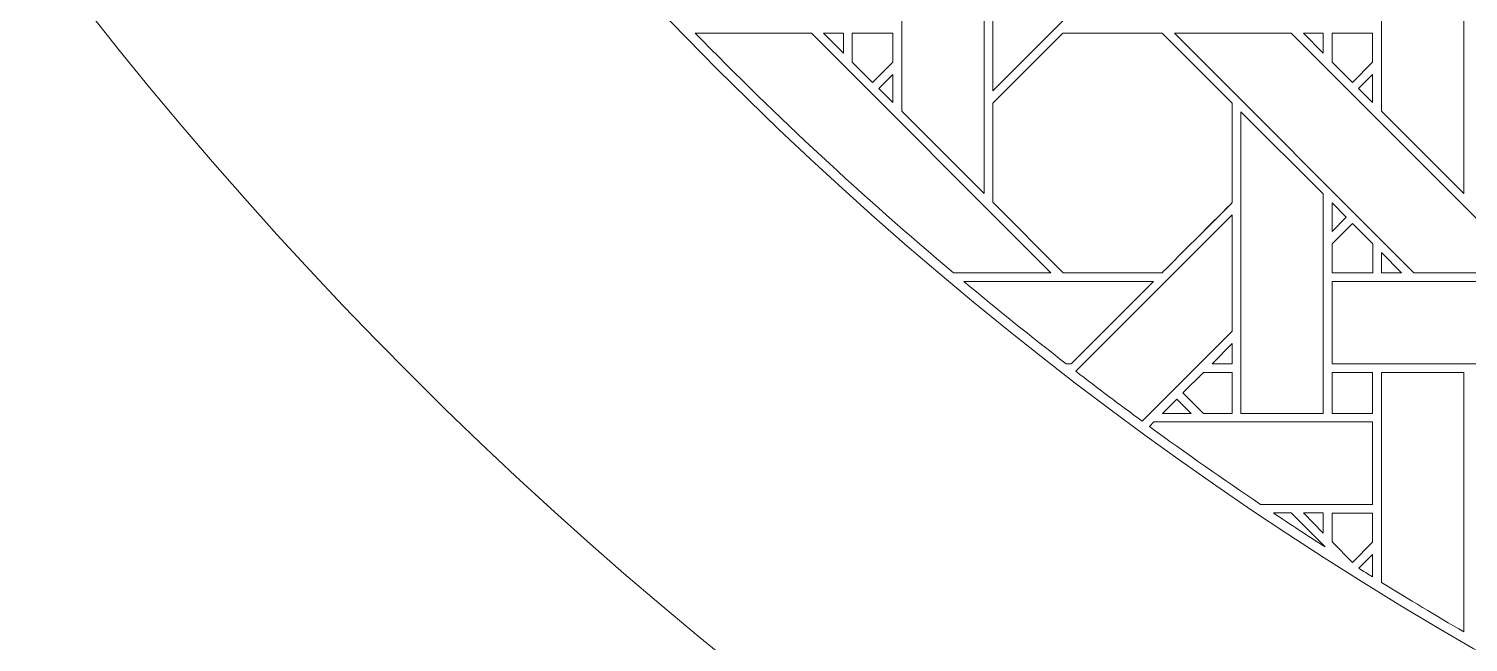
# Model space of a CAD drawing. Header units: inches. Extents: x 4.4 to 20.4, y 1.1 to 17.1.
# Drawn here: x 5.971 to 8.817, y 2.91 to 4.122 of the extents above; entities that cross this region are included whole.
import ezdxf

# ---------------------------------------------------------------- set-up
doc = ezdxf.new("R2010")
doc.units = ezdxf.units.IN
doc.header["$MEASUREMENT"] = 0
doc.layers.add('Design', color=7, linetype='Continuous', lineweight=0)

msp = doc.modelspace()

# ---------------------------------------------------------------- linework, layer by layer
at = {"layer": 'Design'}
for points, knots in [([(12.3829, 17.0948), (7.9646, 17.0948), (4.3829, 13.513), (4.3829, 9.0948), (4.3829, 4.6765), (7.9646, 1.0948), (12.3829, 1.0948), (16.8011, 1.0948), (20.3829, 4.6765), (20.3829, 9.0948), (20.3829, 13.513), (16.8011, 17.0948), (12.3829, 17.0948)], [0, 0, 0, 0, 1, 1, 1, 2, 2, 2, 3, 3, 3, 4, 4, 4, 4]), ([(12.3829, 16.2388), (8.4373, 16.2388), (5.2388, 13.0403), (5.2388, 9.0948), (5.2388, 5.1492), (8.4373, 1.9507), (12.3829, 1.9507), (16.3284, 1.9507), (19.5269, 5.1492), (19.5269, 9.0948), (19.5269, 13.0403), (16.3284, 16.2388), (12.3829, 16.2388)], [0, 0, 0, 0, 1, 1, 1, 2, 2, 2, 3, 3, 3, 4, 4, 4, 4]), ([(7.8768, 4.2294), (7.8768, 4.2294), (8.3504, 4.703), (8.3504, 4.703), (8.3504, 4.703), (8.3504, 4.473), (8.3504, 4.473), (8.3504, 4.473), (7.8768, 3.9994), (7.8768, 3.9994), (7.8768, 3.9994), (7.8768, 4.2294), (7.8768, 4.2294)], [0, 0, 0, 0, 1, 1, 1, 2, 2, 2, 3, 3, 3, 4, 4, 4, 4]), ([(7.8596, 4.3916), (7.8596, 4.3916), (7.8596, 3.7964), (7.8596, 3.7964), (7.8596, 3.7964), (7.6967, 3.9594), (7.6967, 3.9594), (7.6967, 3.9594), (7.6967, 4.3916), (7.6967, 4.3916), (7.6967, 4.3916), (7.8596, 4.3916), (7.8596, 4.3916)], [0, 0, 0, 0, 1, 1, 1, 2, 2, 2, 3, 3, 3, 4, 4, 4, 4]), ([(8.8083, 4.3916), (8.8083, 4.3916), (8.8083, 3.7964), (8.8083, 3.7964), (8.8083, 3.7964), (8.6454, 3.9594), (8.6454, 3.9594), (8.6454, 3.9594), (8.6454, 4.3916), (8.6454, 4.3916), (8.6454, 4.3916), (8.8083, 4.3916), (8.8083, 4.3916)], [0, 0, 0, 0, 1, 1, 1, 2, 2, 2, 3, 3, 3, 4, 4, 4, 4]), ([(7.2883, 4.1137), (7.2883, 4.1137), (7.5181, 4.1137), (7.5181, 4.1137), (7.5181, 4.1137), (7.9918, 3.64), (7.9918, 3.64), (7.9918, 3.64), (7.7989, 3.64), (7.7989, 3.64), (7.6211, 3.7896), (7.4507, 3.9477), (7.2883, 4.1137)], [0, 0, 0, 0, 1, 1, 1, 2, 2, 2, 3, 3, 3, 4, 4, 4, 4]), ([(7.5817, 4.1137), (7.5817, 4.1137), (7.5817, 4.0739), (7.5817, 4.0739), (7.5817, 4.0739), (7.5422, 4.1137), (7.5422, 4.1137), (7.5422, 4.1137), (7.5817, 4.1137), (7.5817, 4.1137)], [0, 0, 0, 0, 1, 1, 1, 2, 2, 2, 3, 3, 3, 3]), ([(7.5988, 4.1137), (7.5988, 4.1137), (7.6791, 4.1137), (7.6791, 4.1137), (7.6791, 4.1137), (7.6791, 4.0561), (7.6791, 4.0561), (7.6791, 4.0561), (7.6392, 4.0161), (7.6392, 4.0161), (7.6392, 4.0161), (7.5988, 4.0564), (7.5988, 4.0564), (7.5988, 4.0564), (7.5988, 4.1137), (7.5988, 4.1137)], [0, 0, 0, 0, 1, 1, 1, 2, 2, 2, 3, 3, 3, 4, 4, 4, 5, 5, 5, 5]), ([(7.6392, 4.0161), (7.6392, 4.0161), (7.5988, 4.0564), (7.5988, 4.0564), (7.5988, 4.0564), (7.5988, 4.1137), (7.5988, 4.1137), (7.5988, 4.1137), (7.6791, 4.1137), (7.6791, 4.1137), (7.6791, 4.1137), (7.6791, 4.0561), (7.6791, 4.0561), (7.6791, 4.0561), (7.6392, 4.0161), (7.6392, 4.0161)], [0, 0, 0, 0, 1, 1, 1, 2, 2, 2, 3, 3, 3, 4, 4, 4, 5, 5, 5, 5]), ([(8.0154, 4.1136), (8.0154, 4.1136), (8.2116, 4.1136), (8.2116, 4.1136), (8.2116, 4.1136), (8.3504, 3.9749), (8.3504, 3.9749), (8.3504, 3.9749), (8.3504, 3.7787), (8.3504, 3.7787), (8.3326, 3.7608), (8.2207, 3.649), (8.2117, 3.64), (8.2117, 3.64), (8.016, 3.64), (8.016, 3.64), (8.016, 3.64), (7.8767, 3.7793), (7.8767, 3.7793), (7.8767, 3.7793), (7.8767, 3.9749), (7.8767, 3.9749), (7.8767, 3.9749), (8.0154, 4.1136), (8.0154, 4.1136)], [0, 0, 0, 0, 1, 1, 1, 2, 2, 2, 3, 3, 3, 4, 4, 4, 5, 5, 5, 6, 6, 6, 7, 7, 7, 8, 8, 8, 8]), ([(7.8767, 3.7793), (7.8767, 3.7793), (7.8767, 3.9749), (7.8767, 3.9749), (7.8767, 3.9749), (8.0154, 4.1136), (8.0154, 4.1136), (8.0154, 4.1136), (8.2116, 4.1136), (8.2116, 4.1136), (8.2116, 4.1136), (8.3504, 3.9749), (8.3504, 3.9749), (8.3504, 3.9749), (8.3504, 3.7787), (8.3504, 3.7787), (8.3324, 3.7605), (8.2205, 3.6489), (8.2117, 3.64), (8.2117, 3.64), (8.016, 3.64), (8.016, 3.64), (8.016, 3.64), (7.8767, 3.7793), (7.8767, 3.7793)], [0, 0, 0, 0, 1, 1, 1, 2, 2, 2, 3, 3, 3, 4, 4, 4, 5, 5, 5, 6, 6, 6, 7, 7, 7, 8, 8, 8, 8]), ([(8.2359, 4.1137), (8.2359, 4.1137), (8.4669, 4.1137), (8.4669, 4.1137), (8.4669, 4.1137), (8.9405, 3.64), (8.9405, 3.64), (8.9405, 3.64), (8.7095, 3.64), (8.7095, 3.64), (8.7095, 3.64), (8.2359, 4.1137), (8.2359, 4.1137)], [0, 0, 0, 0, 1, 1, 1, 2, 2, 2, 3, 3, 3, 4, 4, 4, 4]), ([(8.5304, 4.1137), (8.5304, 4.1137), (8.5304, 4.0739), (8.5304, 4.0739), (8.5304, 4.0739), (8.491, 4.1137), (8.491, 4.1137), (8.491, 4.1137), (8.5304, 4.1137), (8.5304, 4.1137)], [0, 0, 0, 0, 1, 1, 1, 2, 2, 2, 3, 3, 3, 3]), ([(8.6278, 4.1137), (8.6278, 4.1137), (8.6278, 4.0561), (8.6278, 4.0561), (8.6278, 4.0561), (8.5879, 4.0161), (8.5879, 4.0161), (8.5879, 4.0161), (8.5476, 4.0564), (8.5476, 4.0564), (8.5476, 4.0564), (8.5476, 4.1137), (8.5476, 4.1137), (8.5476, 4.1137), (8.6278, 4.1137), (8.6278, 4.1137)], [0, 0, 0, 0, 1, 1, 1, 2, 2, 2, 3, 3, 3, 4, 4, 4, 5, 5, 5, 5]), ([(8.5879, 4.0161), (8.5879, 4.0161), (8.5476, 4.0564), (8.5476, 4.0564), (8.5476, 4.0564), (8.5476, 4.1137), (8.5476, 4.1137), (8.5476, 4.1137), (8.6278, 4.1137), (8.6278, 4.1137), (8.6278, 4.1137), (8.6278, 4.0561), (8.6278, 4.0561), (8.6278, 4.0561), (8.5879, 4.0161), (8.5879, 4.0161)], [0, 0, 0, 0, 1, 1, 1, 2, 2, 2, 3, 3, 3, 4, 4, 4, 5, 5, 5, 5]), ([(7.6792, 4.0318), (7.6792, 4.0318), (7.6792, 3.9767), (7.6792, 3.9767), (7.6792, 3.9767), (7.6514, 4.0041), (7.6514, 4.0041), (7.6514, 4.0041), (7.6792, 4.0318), (7.6792, 4.0318)], [0, 0, 0, 0, 1, 1, 1, 2, 2, 2, 3, 3, 3, 3]), ([(8.6279, 4.0318), (8.6279, 4.0318), (8.6279, 3.9767), (8.6279, 3.9767), (8.6279, 3.9767), (8.6001, 4.0041), (8.6001, 4.0041), (8.6001, 4.0041), (8.6279, 4.0318), (8.6279, 4.0318)], [0, 0, 0, 0, 1, 1, 1, 2, 2, 2, 3, 3, 3, 3]), ([(8.5303, 3.7957), (8.5303, 3.7957), (8.5303, 3.362), (8.5303, 3.362), (8.5303, 3.362), (8.3676, 3.362), (8.3676, 3.362), (8.3676, 3.362), (8.3676, 3.9579), (8.3676, 3.9579), (8.3676, 3.9579), (8.5303, 3.7957), (8.5303, 3.7957)], [0, 0, 0, 0, 1, 1, 1, 2, 2, 2, 3, 3, 3, 4, 4, 4, 4]), ([(8.5476, 3.7215), (8.5476, 3.7215), (8.5476, 3.7782), (8.5476, 3.7782), (8.5476, 3.7782), (8.5758, 3.7497), (8.5758, 3.7497), (8.5758, 3.7497), (8.5476, 3.7215), (8.5476, 3.7215)], [0, 0, 0, 0, 1, 1, 1, 2, 2, 2, 3, 3, 3, 3]), ([(8.0411, 3.4451), (8.0411, 3.4451), (8.3504, 3.7543), (8.3504, 3.7543), (8.3504, 3.7543), (8.3504, 3.5243), (8.3504, 3.5243), (8.3504, 3.5243), (8.1725, 3.3464), (8.1725, 3.3464), (8.1283, 3.3788), (8.0845, 3.4117), (8.0411, 3.4451)], [0, 0, 0, 0, 1, 1, 1, 2, 2, 2, 3, 3, 3, 4, 4, 4, 4]), ([(8.5476, 3.6398), (8.5476, 3.6398), (8.5476, 3.6971), (8.5476, 3.6971), (8.5476, 3.6971), (8.5879, 3.7374), (8.5879, 3.7374), (8.5879, 3.7374), (8.6282, 3.6971), (8.6282, 3.6971), (8.6282, 3.6971), (8.6282, 3.6398), (8.6282, 3.6398), (8.6282, 3.6398), (8.5476, 3.6398), (8.5476, 3.6398)], [0, 0, 0, 0, 1, 1, 1, 2, 2, 2, 3, 3, 3, 4, 4, 4, 5, 5, 5, 5]), ([(8.5879, 3.7374), (8.5879, 3.7374), (8.6282, 3.6971), (8.6282, 3.6971), (8.6282, 3.6971), (8.6282, 3.6398), (8.6282, 3.6398), (8.6282, 3.6398), (8.5476, 3.6398), (8.5476, 3.6398), (8.5476, 3.6398), (8.5476, 3.6971), (8.5476, 3.6971), (8.5476, 3.6971), (8.5879, 3.7374), (8.5879, 3.7374)], [0, 0, 0, 0, 1, 1, 1, 2, 2, 2, 3, 3, 3, 4, 4, 4, 5, 5, 5, 5]), ([(8.6455, 3.64), (8.6455, 3.64), (8.6455, 3.6798), (8.6455, 3.6798), (8.6455, 3.6798), (8.6853, 3.64), (8.6853, 3.64), (8.6853, 3.64), (8.6455, 3.64), (8.6455, 3.64)], [0, 0, 0, 0, 1, 1, 1, 2, 2, 2, 3, 3, 3, 3]), ([(7.8196, 3.6228), (7.8196, 3.6228), (8.1946, 3.6228), (8.1946, 3.6228), (8.1946, 3.6228), (8.0319, 3.4601), (8.0319, 3.4601), (8.0319, 3.4601), (8.0218, 3.4601), (8.0218, 3.4601), (7.9534, 3.5131), (7.8859, 3.5674), (7.8196, 3.6228)], [0, 0, 0, 0, 1, 1, 1, 2, 2, 2, 3, 3, 3, 4, 4, 4, 4]), ([(8.5476, 3.4601), (8.5476, 3.4601), (8.5476, 3.6228), (8.5476, 3.6228), (8.5476, 3.6228), (9.1433, 3.6228), (9.1433, 3.6228), (9.1433, 3.6228), (8.9806, 3.4601), (8.9806, 3.4601), (8.9806, 3.4601), (8.5476, 3.4601), (8.5476, 3.4601)], [0, 0, 0, 0, 1, 1, 1, 2, 2, 2, 3, 3, 3, 4, 4, 4, 4]), ([(8.3107, 3.4601), (8.3107, 3.4601), (8.3504, 3.4999), (8.3504, 3.4999), (8.3504, 3.4999), (8.3504, 3.4601), (8.3504, 3.4601), (8.3504, 3.4601), (8.3107, 3.4601), (8.3107, 3.4601)], [0, 0, 0, 0, 1, 1, 1, 2, 2, 2, 3, 3, 3, 3]), ([(8.2934, 3.4428), (8.2934, 3.4428), (8.3504, 3.4428), (8.3504, 3.4428), (8.3504, 3.4428), (8.3504, 3.362), (8.3504, 3.362), (8.3504, 3.362), (8.2933, 3.362), (8.2933, 3.362), (8.2933, 3.362), (8.2529, 3.4024), (8.2529, 3.4024), (8.2529, 3.4024), (8.2934, 3.4428), (8.2934, 3.4428)], [0, 0, 0, 0, 1, 1, 1, 2, 2, 2, 3, 3, 3, 4, 4, 4, 5, 5, 5, 5]), ([(8.3504, 3.4428), (8.3504, 3.4428), (8.3504, 3.362), (8.3504, 3.362), (8.3504, 3.362), (8.2933, 3.362), (8.2933, 3.362), (8.2933, 3.362), (8.2529, 3.4024), (8.2529, 3.4024), (8.2529, 3.4024), (8.2934, 3.4428), (8.2934, 3.4428), (8.2934, 3.4428), (8.3504, 3.4428), (8.3504, 3.4428)], [0, 0, 0, 0, 1, 1, 1, 2, 2, 2, 3, 3, 3, 4, 4, 4, 5, 5, 5, 5]), ([(8.5476, 3.362), (8.5476, 3.362), (8.5476, 3.4428), (8.5476, 3.4428), (8.5476, 3.4428), (8.6278, 3.4428), (8.6278, 3.4428), (8.6278, 3.4428), (8.6278, 3.362), (8.6278, 3.362), (8.6278, 3.362), (8.5476, 3.362), (8.5476, 3.362)], [0, 0, 0, 0, 1, 1, 1, 2, 2, 2, 3, 3, 3, 4, 4, 4, 4]), ([(8.5476, 3.4428), (8.5476, 3.4428), (8.6278, 3.4428), (8.6278, 3.4428), (8.6278, 3.4428), (8.6278, 3.362), (8.6278, 3.362), (8.6278, 3.362), (8.5476, 3.362), (8.5476, 3.362), (8.5476, 3.362), (8.5476, 3.4428), (8.5476, 3.4428)], [0, 0, 0, 0, 1, 1, 1, 2, 2, 2, 3, 3, 3, 4, 4, 4, 4]), ([(8.8083, 2.9301), (8.7536, 2.9619), (8.6993, 2.9944), (8.6454, 3.0277), (8.6454, 3.0277), (8.6454, 3.4428), (8.6454, 3.4428), (8.6454, 3.4428), (8.8083, 3.4428), (8.8083, 3.4428), (8.8083, 3.4428), (8.8083, 2.9301), (8.8083, 2.9301)], [0, 0, 0, 0, 1, 1, 1, 2, 2, 2, 3, 3, 3, 4, 4, 4, 4]), ([(8.2691, 3.362), (8.2691, 3.362), (8.2126, 3.362), (8.2126, 3.362), (8.2126, 3.362), (8.2408, 3.3903), (8.2408, 3.3903), (8.2408, 3.3903), (8.2691, 3.362), (8.2691, 3.362)], [0, 0, 0, 0, 1, 1, 1, 2, 2, 2, 3, 3, 3, 3]), ([(8.6279, 3.3449), (8.6279, 3.3449), (8.6279, 3.1821), (8.6279, 3.1821), (8.6279, 3.1821), (8.406, 3.1821), (8.406, 3.1821), (8.3318, 3.2321), (8.2587, 3.2834), (8.1865, 3.336), (8.1865, 3.336), (8.1954, 3.3449), (8.1954, 3.3449), (8.1954, 3.3449), (8.6279, 3.3449), (8.6279, 3.3449)], [0, 0, 0, 0, 1, 1, 1, 2, 2, 2, 3, 3, 3, 4, 4, 4, 5, 5, 5, 5]), ([(8.4669, 3.165), (8.4669, 3.165), (8.5341, 3.0978), (8.5341, 3.0978), (8.4997, 3.1199), (8.4656, 3.1423), (8.4316, 3.165), (8.4316, 3.165), (8.4669, 3.165), (8.4669, 3.165)], [0, 0, 0, 0, 1, 1, 1, 2, 2, 2, 3, 3, 3, 3]), ([(8.5304, 3.165), (8.5304, 3.165), (8.5304, 3.1251), (8.5304, 3.1251), (8.5304, 3.1251), (8.491, 3.165), (8.491, 3.165), (8.491, 3.165), (8.5304, 3.165), (8.5304, 3.165)], [0, 0, 0, 0, 1, 1, 1, 2, 2, 2, 3, 3, 3, 3]), ([(8.5476, 3.1649), (8.5476, 3.1649), (8.6278, 3.1649), (8.6278, 3.1649), (8.6278, 3.1649), (8.6278, 3.1073), (8.6278, 3.1073), (8.6278, 3.1073), (8.5879, 3.0674), (8.5879, 3.0674), (8.5879, 3.0674), (8.5476, 3.1077), (8.5476, 3.1077), (8.5476, 3.1077), (8.5476, 3.1649), (8.5476, 3.1649)], [0, 0, 0, 0, 1, 1, 1, 2, 2, 2, 3, 3, 3, 4, 4, 4, 5, 5, 5, 5]), ([(8.5476, 3.1077), (8.5476, 3.1077), (8.5476, 3.1649), (8.5476, 3.1649), (8.5476, 3.1649), (8.6278, 3.1649), (8.6278, 3.1649), (8.6278, 3.1649), (8.6278, 3.1073), (8.6278, 3.1073), (8.6278, 3.1073), (8.5879, 3.0674), (8.5879, 3.0674), (8.5879, 3.0674), (8.5476, 3.1077), (8.5476, 3.1077)], [0, 0, 0, 0, 1, 1, 1, 2, 2, 2, 3, 3, 3, 4, 4, 4, 5, 5, 5, 5]), ([(8.6004, 3.0556), (8.6004, 3.0556), (8.6279, 3.0831), (8.6279, 3.0831), (8.6279, 3.0831), (8.6279, 3.0385), (8.6279, 3.0385), (8.6187, 3.0442), (8.6096, 3.0499), (8.6004, 3.0556)], [0, 0, 0, 0, 1, 1, 1, 2, 2, 2, 3, 3, 3, 3])]:
    msp.add_open_spline(points, degree=3, knots=knots, dxfattribs=at)

doc.saveas('drawing.dxf')
